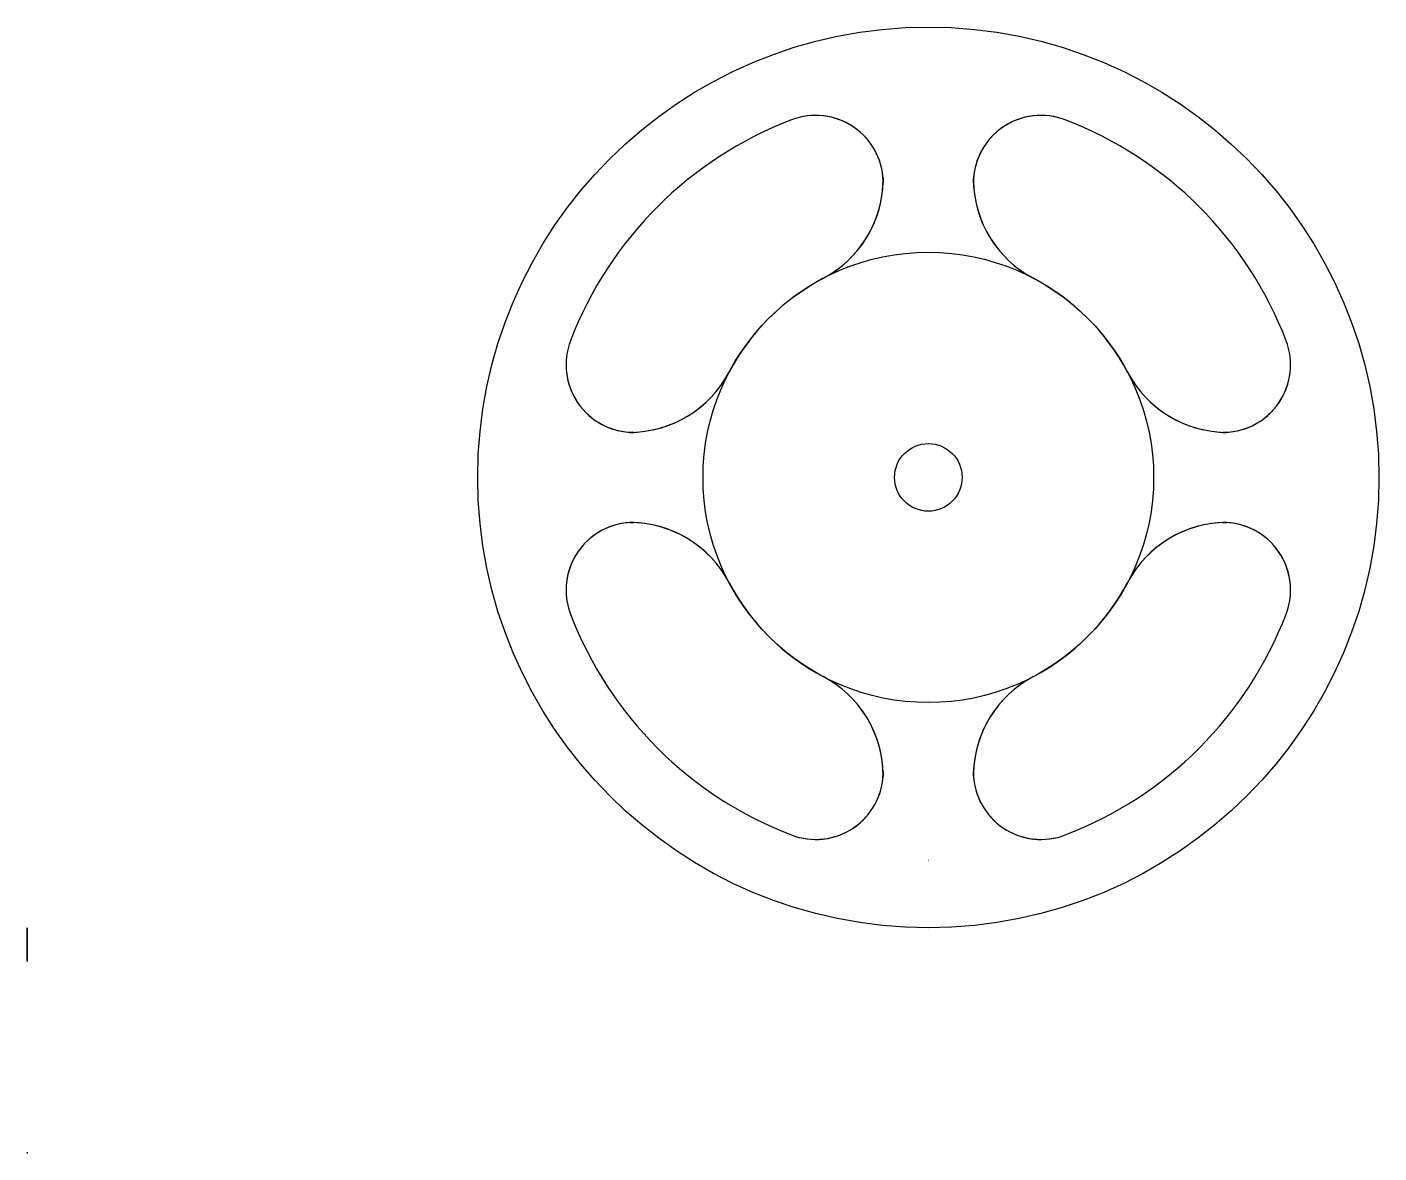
# Model space of a CAD drawing. Header units: centimetres. Extents: x 0 to 6, y 0 to 5.
import ezdxf

# ---------------------------------------------------------------- set-up
doc = ezdxf.new("R2010")
doc.units = ezdxf.units.CM
doc.header["$MEASUREMENT"] = 0
for name, color, linetype in [('Wheel v1_Sketch1', 7, 'Continuous'), ('Wheel v1_Sketch2', 7, 'Continuous'), ('Wheel v1_Sketch3', 7, 'Continuous'), ('Wheel v1_Sketch4', 7, 'Continuous')]:
    doc.layers.add(name, color=color, linetype=linetype)

msp = doc.modelspace()

# ---------------------------------------------------------------- linework, layer by layer
at = {"layer": 'Wheel v1_Sketch1'}
for p, q in [((3.8, 4.3077), (3.8, 4.3266)), ((4.2, 4.3077), (4.2, 4.3266)), ((2.6923, 3.2), (2.6734, 3.2)), ((5.3077, 3.2), (5.3266, 3.2)), ((2.6923, 2.8), (2.6734, 2.8)), ((5.3077, 2.8), (5.3266, 2.8)), ((3.8, 1.6923), (3.8, 1.6734)), ((4.2, 1.6923), (4.2, 1.6734)), ((4, 1.3), (3.9994, 1.3)), ((4, 1.3), (4.0006, 1.3))]:
    msp.add_line(p, q, dxfattribs=at)
for radius in [2, 0.15]:
    msp.add_circle((4, 3), radius, dxfattribs=at)
for centre, radius, start, end in [((4, 3), 1.7, 110.92483, 159.07517), ((3.5, 4.3077), 0.3, 0, 110.92483), ((4.5, 4.3077), 0.3, 69.07517, 180), ((4, 3), 1.7, 20.92483, 69.07517), ((3.3, 4.3266), 0.5, 297.81814, 0), ((4.7, 4.3266), 0.5, 180, 242.18186), ((4, 3), 1, 117.81814, 152.18186), ((4, 3), 1, 27.81814, 62.18186), ((2.6923, 3.5), 0.3, 159.07517, 270), ((5.3077, 3.5), 0.3, 270, 20.92483), ((2.6734, 3.7), 0.5, 270, 332.18186), ((5.3266, 3.7), 0.5, 207.81814, 270), ((2.6923, 2.5), 0.3, 90, 200.92483), ((2.6734, 2.3), 0.5, 27.81814, 90), ((5.3266, 2.3), 0.5, 90, 152.18186), ((5.3077, 2.5), 0.3, 339.07517, 90), ((4, 3), 1, 207.81814, 242.18186), ((4, 3), 1, 297.81814, 332.18186), ((4, 3), 1.7, 200.92483, 249.07517), ((4, 3), 1.7, 290.92483, 339.07517), ((3.3, 1.6734), 0.5, 360, 62.18186), ((4.7, 1.6734), 0.5, 117.81814, 180), ((3.5, 1.6923), 0.3, 249.07517, 0), ((4.5, 1.6923), 0.3, 180, 290.92483), ((4, 3), 1.7, 269.98142, 270.01858)]:
    msp.add_arc(centre, radius, start, end, dxfattribs=at)
msp.add_point((0, 0), dxfattribs=at)
at = {"layer": 'Wheel v1_Sketch2'}
for p, q in [((3.8, 4.3266, 0.5), (3.8, 4.3077, 0.5)), ((4.2, 4.3077, 0.5), (4.2, 4.3266, 0.5)), ((2.6923, 3.2, 0.5), (2.6734, 3.2, 0.5)), ((5.3266, 3.2, 0.5), (5.3077, 3.2, 0.5)), ((2.6734, 2.8, 0.5), (2.6923, 2.8, 0.5)), ((5.3077, 2.8, 0.5), (5.3266, 2.8, 0.5)), ((3.8, 1.6923, 0.5), (3.8, 1.6734, 0.5)), ((4.2, 1.6734, 0.5), (4.2, 1.6923, 0.5))]:
    msp.add_line(p, q, dxfattribs=at)
for radius in [2, 1, 0.15, 0.15]:
    msp.add_circle((4, 3, 0.5), radius, dxfattribs=at)
for centre, radius, start, end in [((4, 3, 0.5), 1.7, 110.92483, 159.07517), ((3.5, 4.3077, 0.5), 0.3, 1.58243, 110.92483), ((4.5, 4.3077, 0.5), 0.3, 69.07517, 178.41758), ((4, 3, 0.5), 1.7, 20.92483, 69.07517), ((3.3, 4.3266, 0.5), 0.5, 358.77427, 360), ((4.7, 4.3266, 0.5), 0.5, 180, 181.22572), ((3.3, 4.3266, 0.5), 0.5, 297.81814, 358.77427), ((3.5, 4.3077, 0.5), 0.3, 0, 1.58243), ((4.5, 4.3077, 0.5), 0.3, 178.41758, 180), ((4.7, 4.3266, 0.5), 0.5, 181.22572, 242.18186), ((4, 3, 0.5), 1, 117.81814, 152.18186), ((4, 3, 0.5), 1, 27.81814, 62.18186), ((2.6923, 3.5, 0.5), 0.3, 159.07517, 268.41757), ((5.3077, 3.5, 0.5), 0.3, 271.58242, 20.92483), ((2.6734, 3.7, 0.5), 0.5, 271.22573, 332.18186), ((5.3266, 3.7, 0.5), 0.5, 207.81814, 268.77428), ((2.6734, 3.7, 0.5), 0.5, 270, 271.22573), ((2.6923, 3.5, 0.5), 0.3, 268.41757, 270), ((5.3077, 3.5, 0.5), 0.3, 270, 271.58242), ((5.3266, 3.7, 0.5), 0.5, 268.77428, 270), ((2.6923, 2.5, 0.5), 0.3, 91.58243, 200.92483), ((2.6734, 2.3, 0.5), 0.5, 88.77427, 90), ((2.6923, 2.5, 0.5), 0.3, 90, 91.58243), ((2.6734, 2.3, 0.5), 0.5, 27.81814, 88.77427), ((5.3266, 2.3, 0.5), 0.5, 91.22573, 152.18186), ((5.3077, 2.5, 0.5), 0.3, 88.41757, 90), ((5.3266, 2.3, 0.5), 0.5, 90, 91.22573), ((5.3077, 2.5, 0.5), 0.3, 339.07517, 88.41757), ((4, 3, 0.5), 1, 207.81814, 242.18186), ((4, 3, 0.5), 1, 297.81814, 332.18186), ((4, 3, 0.5), 1.7, 200.92483, 249.07517), ((4, 3, 0.5), 1.7, 290.92483, 339.07517), ((3.3, 1.6734, 0.5), 0.5, 1.22573, 62.18186), ((4.7, 1.6734, 0.5), 0.5, 117.81814, 178.77428), ((3.5, 1.6923, 0.5), 0.3, 249.07517, 358.41757), ((3.5, 1.6923, 0.5), 0.3, 358.41757, 360), ((3.3, 1.6734, 0.5), 0.5, 360, 1.22573), ((4.5, 1.6923, 0.5), 0.3, 180, 181.58242), ((4.7, 1.6734, 0.5), 0.5, 178.77428, 180), ((4.5, 1.6923, 0.5), 0.3, 181.58242, 290.92483)]:
    msp.add_arc(centre, radius, start, end, dxfattribs=at)
msp.add_point((0, 0, 0.5), dxfattribs=at)
at = {"layer": 'Wheel v1_Sketch3'}
msp.add_point((0, 0), dxfattribs=at)
at = {"layer": 'Wheel v1_Sketch4'}
msp.add_line((0, 1, 0.45), (0, 1, 0.05), dxfattribs=at)
at = {"layer": 'Wheel v1_Sketch4', "extrusion": (1, 0, 0)}
msp.add_arc((1.0583, 0.25), 0.2083, 106.2602, 253.7398, dxfattribs=at)
at = {"layer": 'Wheel v1_Sketch4'}
msp.add_point((0, 0), dxfattribs=at)

doc.saveas('drawing.dxf')
